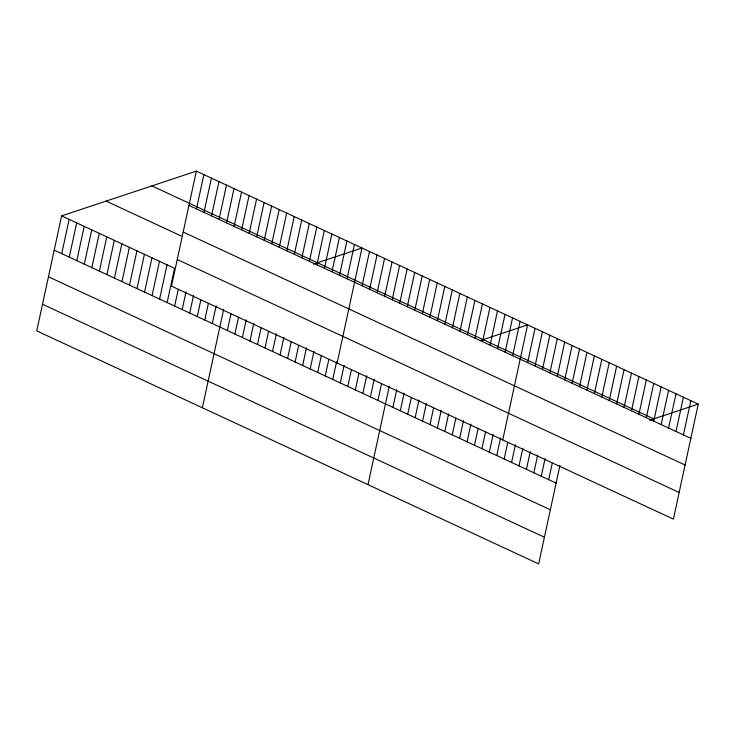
<?xml version="1.0" encoding="UTF-8"?>
<svg xmlns="http://www.w3.org/2000/svg" width="735" height="735" viewBox="0 0 735 735"><rect width="100%" height="100%" fill="white"/><g stroke="black" fill="none" stroke-linecap="round" stroke-linejoin="round"><path stroke-width="1.1" d="M196.346 171.126L171.485 286.145L673.379 519.121L698.25 404.103L196.346 171.126L61.621 215.879L36.75 330.897L538.654 563.874L559.932 465.43M61.74 253.639L69.145 219.379M69.265 257.131L76.679 222.87M76.798 260.631L84.203 226.362M84.323 264.122L91.728 229.862M91.857 267.623L99.262 233.353M99.381 271.114L106.786 236.845M106.906 274.605L114.32 240.345M114.439 278.106L121.845 243.836M121.964 281.597L129.378 247.327M129.498 285.088L136.903 250.828M137.022 288.589L144.427 254.319M144.556 292.08L151.961 257.82M152.081 295.571L159.486 261.311M159.605 299.071L167.02 264.802M167.139 302.563L174.544 268.303L61.621 215.879M174.664 306.054L178.247 289.48M196.475 208.887L203.88 174.627M182.197 309.554L186.019 291.868M203.999 212.387L211.404 178.118M189.722 313.046L193.544 295.36M211.524 215.879L218.938 181.609M197.256 316.546L200.839 299.963M219.058 219.37L226.463 185.11M204.78 320.037L208.363 303.454M226.582 222.87L233.996 188.601M212.305 323.529L216.136 305.843M234.116 226.362L241.521 192.092M202.373 407.778L223.66 309.343M241.64 229.853L249.046 195.593M227.363 330.52L230.946 313.937M249.174 233.353L256.579 199.084M234.897 334.012L238.48 317.437M256.699 236.845L264.104 202.584M242.421 337.512L246.243 319.826M264.223 240.336L271.638 206.076M249.955 341.003L253.777 323.317M271.757 243.836L279.162 209.567M257.48 344.494L261.063 327.92M279.282 247.327L286.696 213.067M265.004 347.995L268.597 331.411M286.815 250.819L294.221 216.559M272.538 351.486L276.36 333.8M294.34 254.319L301.745 220.05M280.063 354.987L283.885 337.301M301.874 257.81L309.279 223.55M287.596 358.478L291.179 341.894M309.398 261.311L316.803 227.041M295.121 361.969L298.704 345.395M316.923 264.802L324.337 230.533M302.655 365.47L306.477 347.784M324.457 268.293L331.862 234.033M310.179 368.961L314.001 351.275M331.981 271.794L339.395 237.524M317.704 372.452L321.296 355.878M339.515 275.285L346.92 241.025M325.238 375.952L328.821 359.369M347.039 278.776L354.445 244.516M332.762 379.444L336.584 361.758M337.108 363.026L361.978 248.007L313.441 264.131M340.296 382.935L344.118 365.249M362.098 285.768L369.503 251.508M347.82 386.435L351.404 369.852M369.622 289.259L377.037 254.999M355.345 389.927L358.937 373.352M377.156 292.76L384.561 258.49M362.879 393.418L366.701 375.741M384.681 296.251L392.095 261.991M370.403 396.918L374.234 379.232M392.214 299.751L399.619 265.482M377.937 400.41L381.52 383.835M399.739 303.243L407.144 268.973M368.005 484.659L389.284 386.224M407.273 306.734L414.678 272.474M392.885 407.346L396.707 389.66M414.797 310.234L422.202 275.965M400.299 410.791L404.121 393.106M422.322 313.726L429.736 279.456M407.723 414.237L411.306 397.653M429.856 317.217L437.261 282.957M415.137 417.682L418.968 399.996M437.38 320.717L444.794 286.448M422.561 421.127L426.383 403.441M444.914 324.208L452.319 289.948M429.984 424.573L433.567 407.989M452.438 327.7L459.844 293.44M437.398 428.009L441.22 410.332M459.972 331.2L467.377 296.931M444.822 431.454L448.644 413.768M467.497 334.691L474.902 300.431M452.236 434.899L455.819 418.325M475.021 338.183L482.436 303.923M459.66 438.345L463.482 420.659M482.555 341.683L489.96 307.414M467.074 441.79L470.896 424.104M490.08 345.174L497.494 310.914M474.498 445.235L478.081 428.652M497.613 348.675L505.018 314.405M481.912 448.681L485.504 432.097M505.138 352.166L512.543 317.897M489.335 452.117L493.157 434.431M512.672 355.657L520.077 321.397M496.75 455.562L500.581 437.876M502.74 439.907L527.601 324.888L480.093 340.673M504.173 459.007L507.756 442.424M527.62 362.594L535.025 328.334M511.597 462.453L515.419 444.767M535.034 366.039L542.439 331.779M519.011 465.898L522.833 448.212M542.458 369.485L549.863 335.224M526.435 469.343L530.257 451.658M549.872 372.93L557.286 338.67M533.849 472.78L537.671 455.103M557.295 376.375L564.7 342.106M541.272 476.225L545.094 458.539M564.71 379.82L572.124 345.551M548.687 479.67L552.279 463.096M572.133 383.266L579.538 348.996M579.547 386.702L586.962 352.442M586.971 390.147L594.376 355.887M594.385 393.592L601.8 359.332M601.809 397.038L609.214 362.768M609.232 400.483L616.637 366.214M616.647 403.928L624.052 369.659M624.07 407.365L631.475 373.104M631.484 410.81L638.899 376.55M638.908 414.255L646.313 379.995M646.322 417.7L653.737 383.44M653.746 421.146L661.151 386.876M661.16 424.591L668.574 390.322M668.584 428.036L675.989 393.767M676.007 431.473L683.412 397.212M683.421 434.918L690.826 400.658M649.712 420.218L698.25 404.103M151.888 185.9L653.792 418.867M188.941 205.396L690.845 438.363M183.18 232.04L685.084 465.016M106.079 201.114L181.361 236.054M177.245 259.501L679.14 492.468M54.206 250.148L556.11 483.115M48.446 276.792L550.35 509.768M42.511 304.253L544.414 537.221"/></g></svg>
